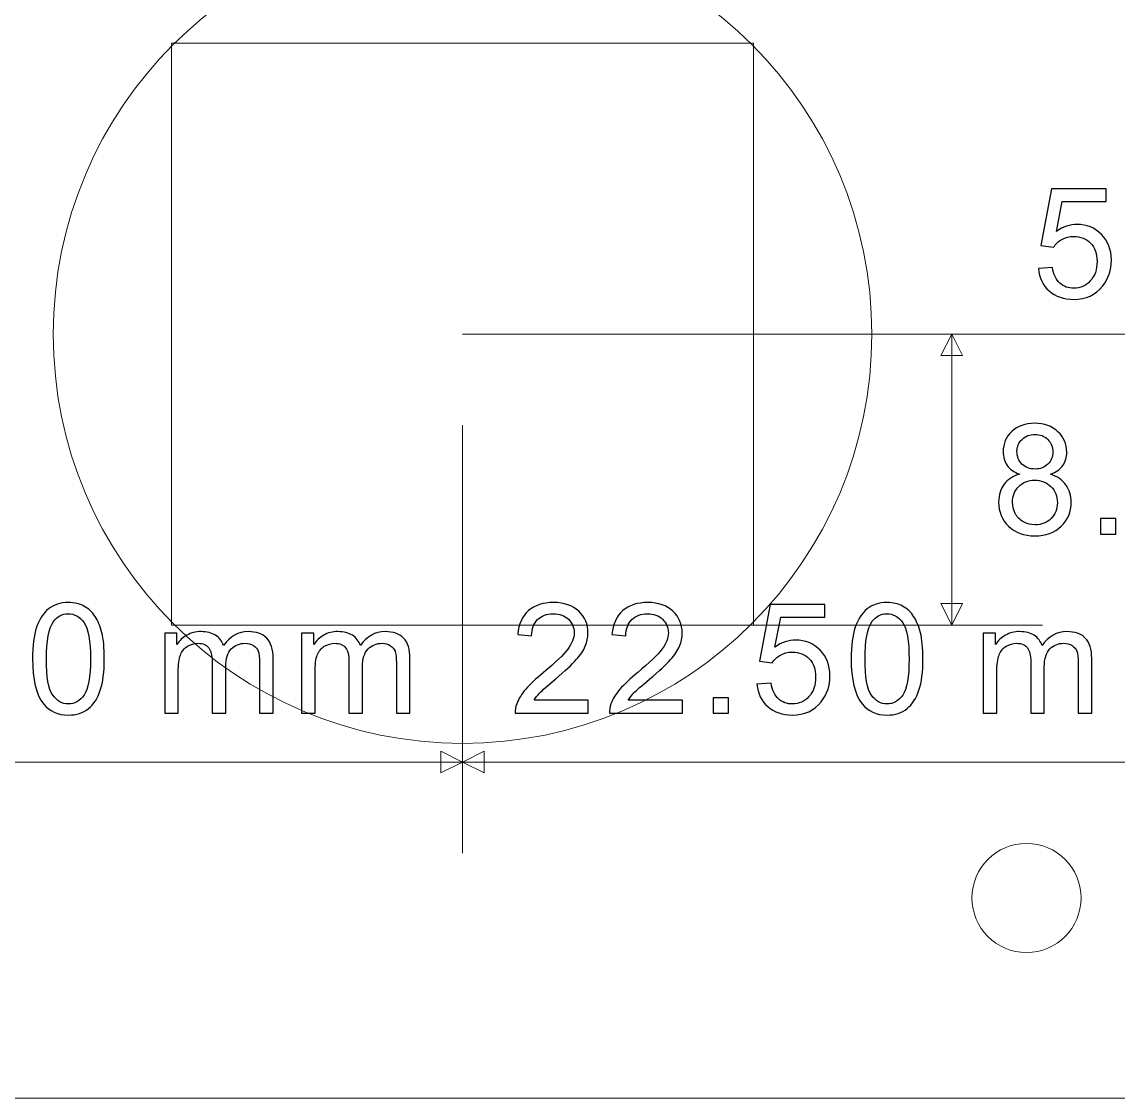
# Model space of a CAD drawing. Header units: millimetres. Extents: x -90 to 51, y -4 to 54.
# Drawn here: x -54.35 to -24.22, y -4.26 to 25.32 of the extents above; entities that cross this region are included whole.
import ezdxf
from ezdxf.lldxf.tags import DXFTag

# ---------------------------------------------------------------- set-up
doc = ezdxf.new("R2010")
doc.units = ezdxf.units.MM
doc.header["$MEASUREMENT"] = 0
doc.layers.add('layer 1', color=7, linetype='Continuous')
tags = doc.linetypes.add('New Line20', pattern=[0.6, 0.1, -0.5]).pattern_tags.tags
tags[6:7] = [DXFTag(74, 4), DXFTag(75, 0), DXFTag(340, '0'), DXFTag(46, 1.0), DXFTag(50, 0.0), DXFTag(44, 0.0), DXFTag(45, 0.0)]
tags[4:5] = [DXFTag(74, 4), DXFTag(75, 0), DXFTag(340, '0'), DXFTag(46, 1.0), DXFTag(50, 0.0), DXFTag(44, 0.0), DXFTag(45, 0.0)]
tags = doc.linetypes.add('New Line21', pattern=[0.6, 0.1, -0.5]).pattern_tags.tags
tags[6:7] = [DXFTag(74, 4), DXFTag(75, 0), DXFTag(340, '0'), DXFTag(46, 1.0), DXFTag(50, 0.0), DXFTag(44, 0.0), DXFTag(45, 0.0)]
tags[4:5] = [DXFTag(74, 4), DXFTag(75, 0), DXFTag(340, '0'), DXFTag(46, 1.0), DXFTag(50, 0.0), DXFTag(44, 0.0), DXFTag(45, 0.0)]
tags = doc.linetypes.add('New Line23', pattern=[0.6, 0.1, -0.5]).pattern_tags.tags
tags[6:7] = [DXFTag(74, 4), DXFTag(75, 0), DXFTag(340, '0'), DXFTag(46, 1.0), DXFTag(50, 0.0), DXFTag(44, 0.0), DXFTag(45, 0.0)]
tags[4:5] = [DXFTag(74, 4), DXFTag(75, 0), DXFTag(340, '0'), DXFTag(46, 1.0), DXFTag(50, 0.0), DXFTag(44, 0.0), DXFTag(45, 0.0)]
tags = doc.linetypes.add('New Line24', pattern=[0.6, 0.1, -0.5]).pattern_tags.tags
tags[6:7] = [DXFTag(74, 4), DXFTag(75, 0), DXFTag(340, '0'), DXFTag(46, 1.0), DXFTag(50, 0.0), DXFTag(44, 0.0), DXFTag(45, 0.0)]
tags[4:5] = [DXFTag(74, 4), DXFTag(75, 0), DXFTag(340, '0'), DXFTag(46, 1.0), DXFTag(50, 0.0), DXFTag(44, 0.0), DXFTag(45, 0.0)]
tags = doc.linetypes.add('New Line31', pattern=[0.6, 0.1, -0.5]).pattern_tags.tags
tags[6:7] = [DXFTag(74, 4), DXFTag(75, 0), DXFTag(340, '0'), DXFTag(46, 1.0), DXFTag(50, 0.0), DXFTag(44, 0.0), DXFTag(45, 0.0)]
tags[4:5] = [DXFTag(74, 4), DXFTag(75, 0), DXFTag(340, '0'), DXFTag(46, 1.0), DXFTag(50, 0.0), DXFTag(44, 0.0), DXFTag(45, 0.0)]
tags = doc.linetypes.add('New Line32', pattern=[0.6, 0.1, -0.5]).pattern_tags.tags
tags[6:7] = [DXFTag(74, 4), DXFTag(75, 0), DXFTag(340, '0'), DXFTag(46, 1.0), DXFTag(50, 0.0), DXFTag(44, 0.0), DXFTag(45, 0.0)]
tags[4:5] = [DXFTag(74, 4), DXFTag(75, 0), DXFTag(340, '0'), DXFTag(46, 1.0), DXFTag(50, 0.0), DXFTag(44, 0.0), DXFTag(45, 0.0)]
tags = doc.linetypes.add('New Line33', pattern=[0.6, 0.1, -0.5]).pattern_tags.tags
tags[6:7] = [DXFTag(74, 4), DXFTag(75, 0), DXFTag(340, '0'), DXFTag(46, 1.0), DXFTag(50, 0.0), DXFTag(44, 0.0), DXFTag(45, 0.0)]
tags[4:5] = [DXFTag(74, 4), DXFTag(75, 0), DXFTag(340, '0'), DXFTag(46, 1.0), DXFTag(50, 0.0), DXFTag(44, 0.0), DXFTag(45, 0.0)]

msp = doc.modelspace()

# ---------------------------------------------------------------- linework, layer by layer
at = {"layer": 'layer 1', "color": 250, "lineweight": 9}
for points in [[(-64.7377, -4.2562), (-19.7377, -4.2562), (-19.7377, 37.7438), (-64.7377, 37.7438), (-64.7377, -4.2562)], [(-50.2377, 8.7438), (-34.2377, 8.7438), (-34.2377, 24.7438), (-50.2377, 24.7438), (-50.2377, 8.7438)]]:
    msp.add_lwpolyline(points, close=True, dxfattribs=at)
for centre, major_axis in [((-42.2377, 16.7438), (0, 11.25)), ((-26.7377, 1.2438), (0, 1.5))]:
    msp.add_ellipse(centre, major_axis=major_axis, ratio=1, dxfattribs=at)
at = {"layer": 'layer 1', "color": 155}
for points, knots in [([(-26.4122, 18.5433), (-26.4122, 18.5433), (-26.0227, 18.5729), (-26.0227, 18.5729), (-26.0227, 18.5729), (-25.9938, 18.3831), (-25.9268, 18.2406), (-25.8224, 18.1446), (-25.8224, 18.1446), (-25.7179, 18.0494), (-25.5902, 18.0014), (-25.44, 18.0014), (-25.44, 18.0014), (-25.2586, 18.0014), (-25.1069, 18.0691), (-24.9835, 18.2039), (-24.9835, 18.2039), (-24.8607, 18.3394), (-24.7993, 18.5186), (-24.7993, 18.7415), (-24.7993, 18.7415), (-24.7993, 18.9539), (-24.8579, 19.1211), (-24.9757, 19.2439), (-24.9757, 19.2439), (-25.0935, 19.3666), (-25.2495, 19.428), (-25.4435, 19.428), (-25.4435, 19.428), (-25.5641, 19.428), (-25.6721, 19.4005), (-25.768, 19.3455), (-25.768, 19.3455), (-25.8633, 19.2904), (-25.9381, 19.2192), (-25.9931, 19.1317), (-25.9931, 19.1317), (-25.9931, 19.1317), (-26.3445, 19.1825), (-26.3445, 19.1825), (-26.3445, 19.1825), (-26.3445, 19.1825), (-26.0524, 20.7403), (-26.0524, 20.7403), (-26.0524, 20.7403), (-26.0524, 20.7403), (-24.5495, 20.7403), (-24.5495, 20.7403), (-24.5495, 20.7403), (-24.5495, 20.7403), (-24.5495, 20.3847), (-24.5495, 20.3847), (-24.5495, 20.3847), (-24.5495, 20.3847), (-25.7553, 20.3847), (-25.7553, 20.3847), (-25.7553, 20.3847), (-25.7553, 20.3847), (-25.9169, 19.567), (-25.9169, 19.567), (-25.9169, 19.567), (-25.7356, 19.6947), (-25.5451, 19.7582), (-25.3461, 19.7582), (-25.3461, 19.7582), (-25.0822, 19.7582), (-24.8593, 19.6665), (-24.678, 19.4831), (-24.678, 19.4831), (-24.4966, 19.2996), (-24.4056, 19.064), (-24.4056, 18.7761), (-24.4056, 18.7761), (-24.4056, 18.5016), (-24.4853, 18.2646), (-24.6448, 18.0649), (-24.6448, 18.0649), (-24.8388, 17.8194), (-25.1041, 17.6966), (-25.44, 17.6966), (-25.44, 17.6966), (-25.7151, 17.6966), (-25.9395, 17.7742), (-26.1138, 17.9287), (-26.1138, 17.9287), (-26.288, 18.0832), (-26.3875, 18.2879), (-26.4122, 18.5433)], [0, 0, 0, 0, 0.0434783, 0.0434783, 0.0434783, 0.0434783, 0.0869565, 0.0869565, 0.0869565, 0.0869565, 0.1304348, 0.1304348, 0.1304348, 0.1304348, 0.173913, 0.173913, 0.173913, 0.173913, 0.2173913, 0.2173913, 0.2173913, 0.2173913, 0.2608696, 0.2608696, 0.2608696, 0.2608696, 0.3043478, 0.3043478, 0.3043478, 0.3043478, 0.3478261, 0.3478261, 0.3478261, 0.3478261, 0.3913043, 0.3913043, 0.3913043, 0.3913043, 0.4347826, 0.4347826, 0.4347826, 0.4347826, 0.4782609, 0.4782609, 0.4782609, 0.4782609, 0.5217391, 0.5217391, 0.5217391, 0.5217391, 0.5652174, 0.5652174, 0.5652174, 0.5652174, 0.6086957, 0.6086957, 0.6086957, 0.6086957, 0.6521739, 0.6521739, 0.6521739, 0.6521739, 0.6956522, 0.6956522, 0.6956522, 0.6956522, 0.7391304, 0.7391304, 0.7391304, 0.7391304, 0.7826087, 0.7826087, 0.7826087, 0.7826087, 0.826087, 0.826087, 0.826087, 0.826087, 0.8695652, 0.8695652, 0.8695652, 0.8695652, 0.9130435, 0.9130435, 0.9130435, 0.9130435, 1, 1, 1, 1]), ([(-26.9248, 12.8906), (-27.0793, 12.9471), (-27.1936, 13.0282), (-27.2684, 13.1326), (-27.2684, 13.1326), (-27.3425, 13.2378), (-27.3799, 13.3633), (-27.3799, 13.5094), (-27.3799, 13.5094), (-27.3799, 13.7302), (-27.3008, 13.9151), (-27.1428, 14.0654), (-27.1428, 14.0654), (-26.9841, 14.2156), (-26.7738, 14.2911), (-26.5106, 14.2911), (-26.5106, 14.2911), (-26.2468, 14.2911), (-26.0337, 14.2142), (-25.8728, 14.0604), (-25.8728, 14.0604), (-25.7119, 13.9066), (-25.6315, 13.7196), (-25.6315, 13.4988), (-25.6315, 13.4988), (-25.6315, 13.3584), (-25.6682, 13.2356), (-25.7416, 13.1319), (-25.7416, 13.1319), (-25.815, 13.0275), (-25.9264, 12.9471), (-26.0767, 12.8906), (-26.0767, 12.8906), (-25.8912, 12.8299), (-25.7508, 12.7326), (-25.6541, 12.5971), (-25.6541, 12.5971), (-25.5574, 12.4624), (-25.5088, 12.3015), (-25.5088, 12.1138), (-25.5088, 12.1138), (-25.5088, 11.8549), (-25.6005, 11.6376), (-25.7832, 11.4612), (-25.7832, 11.4612), (-25.9667, 11.2848), (-26.2072, 11.1966), (-26.5057, 11.1966), (-26.5057, 11.1966), (-26.8041, 11.1966), (-27.0447, 11.2848), (-27.2282, 11.4619), (-27.2282, 11.4619), (-27.4109, 11.639), (-27.5026, 11.8598), (-27.5026, 12.1244), (-27.5026, 12.1244), (-27.5026, 12.3212), (-27.4525, 12.4863), (-27.3524, 12.619), (-27.3524, 12.619), (-27.2522, 12.7523), (-27.1096, 12.8426), (-26.9248, 12.8906)], [0, 0, 0, 0, 0.0588235, 0.0588235, 0.0588235, 0.0588235, 0.1176471, 0.1176471, 0.1176471, 0.1176471, 0.1764706, 0.1764706, 0.1764706, 0.1764706, 0.2352941, 0.2352941, 0.2352941, 0.2352941, 0.2941176, 0.2941176, 0.2941176, 0.2941176, 0.3529412, 0.3529412, 0.3529412, 0.3529412, 0.4117647, 0.4117647, 0.4117647, 0.4117647, 0.4705882, 0.4705882, 0.4705882, 0.4705882, 0.5294118, 0.5294118, 0.5294118, 0.5294118, 0.5882353, 0.5882353, 0.5882353, 0.5882353, 0.6470588, 0.6470588, 0.6470588, 0.6470588, 0.7058824, 0.7058824, 0.7058824, 0.7058824, 0.7647059, 0.7647059, 0.7647059, 0.7647059, 0.8235294, 0.8235294, 0.8235294, 0.8235294, 0.8823529, 0.8823529, 0.8823529, 0.8823529, 1, 1, 1, 1]), ([(-26.9989, 13.5228), (-26.9989, 13.3789), (-26.953, 13.2617), (-26.862, 13.1707), (-26.862, 13.1707), (-26.7703, 13.0797), (-26.6503, 13.0339), (-26.5015, 13.0339), (-26.5015, 13.0339), (-26.3568, 13.0339), (-26.2397, 13.079), (-26.1487, 13.1693), (-26.1487, 13.1693), (-26.0577, 13.2596), (-26.0125, 13.3704), (-26.0125, 13.5016), (-26.0125, 13.5016), (-26.0125, 13.6385), (-26.0591, 13.7535), (-26.1529, 13.8466), (-26.1529, 13.8466), (-26.2461, 13.9398), (-26.3639, 13.9863), (-26.5057, 13.9863), (-26.5057, 13.9863), (-26.6489, 13.9863), (-26.7667, 13.9405), (-26.8599, 13.8495), (-26.8599, 13.8495), (-26.9523, 13.7585), (-26.9989, 13.6498), (-26.9989, 13.5228)], [0, 0, 0, 0, 0.1111111, 0.1111111, 0.1111111, 0.1111111, 0.2222222, 0.2222222, 0.2222222, 0.2222222, 0.3333333, 0.3333333, 0.3333333, 0.3333333, 0.4444444, 0.4444444, 0.4444444, 0.4444444, 0.5555556, 0.5555556, 0.5555556, 0.5555556, 0.6666667, 0.6666667, 0.6666667, 0.6666667, 0.7777778, 0.7777778, 0.7777778, 0.7777778, 1, 1, 1, 1]), ([(-27.1216, 12.1216), (-27.1216, 12.015), (-27.0969, 11.9127), (-27.0476, 11.8133), (-27.0476, 11.8133), (-26.9982, 11.7145), (-26.9234, 11.6376), (-26.8232, 11.5832), (-26.8232, 11.5832), (-26.7237, 11.5289), (-26.6165, 11.5014), (-26.5029, 11.5014), (-26.5029, 11.5014), (-26.3237, 11.5014), (-26.1769, 11.5585), (-26.0619, 11.6728), (-26.0619, 11.6728), (-25.9469, 11.7871), (-25.8897, 11.9325), (-25.8897, 12.1089), (-25.8897, 12.1089), (-25.8897, 12.2881), (-25.949, 12.4363), (-26.0668, 12.5534), (-26.0668, 12.5534), (-26.1854, 12.6705), (-26.3349, 12.7291), (-26.5149, 12.7291), (-26.5149, 12.7291), (-26.6913, 12.7291), (-26.8359, 12.6712), (-26.9502, 12.5555), (-26.9502, 12.5555), (-27.0645, 12.4398), (-27.1216, 12.2951), (-27.1216, 12.1216)], [0, 0, 0, 0, 0.1, 0.1, 0.1, 0.1, 0.2, 0.2, 0.2, 0.2, 0.3, 0.3, 0.3, 0.3, 0.4, 0.4, 0.4, 0.4, 0.5, 0.5, 0.5, 0.5, 0.6, 0.6, 0.6, 0.6, 0.7, 0.7, 0.7, 0.7, 0.8, 0.8, 0.8, 0.8, 1, 1, 1, 1]), ([(-24.7014, 11.2474), (-24.7014, 11.2474), (-24.7014, 11.6707), (-24.7014, 11.6707), (-24.7014, 11.6707), (-24.7014, 11.6707), (-24.278, 11.6707), (-24.278, 11.6707), (-24.278, 11.6707), (-24.278, 11.6707), (-24.278, 11.2474), (-24.278, 11.2474), (-24.278, 11.2474), (-24.278, 11.2474), (-24.7014, 11.2474), (-24.7014, 11.2474)], [0, 0, 0, 0, 0.2, 0.2, 0.2, 0.2, 0.4, 0.4, 0.4, 0.4, 0.6, 0.6, 0.6, 0.6, 1, 1, 1, 1]), ([(-54.0568, 7.8176), (-54.0568, 8.1753), (-54.0201, 8.4646), (-53.9467, 8.6833), (-53.9467, 8.6833), (-53.8727, 8.9027), (-53.7633, 9.0713), (-53.6179, 9.1892), (-53.6179, 9.1892), (-53.4733, 9.307), (-53.2906, 9.3655), (-53.0704, 9.3655), (-53.0704, 9.3655), (-52.9082, 9.3655), (-52.7656, 9.3331), (-52.6422, 9.2675), (-52.6422, 9.2675), (-52.5194, 9.2019), (-52.4178, 9.1073), (-52.3388, 8.9838), (-52.3388, 8.9838), (-52.2598, 8.8611), (-52.1977, 8.7108), (-52.1525, 8.5337), (-52.1525, 8.5337), (-52.1067, 8.3566), (-52.0841, 8.1174), (-52.0841, 7.8176), (-52.0841, 7.8176), (-52.0841, 7.462), (-52.1208, 7.1741), (-52.1934, 6.9554), (-52.1934, 6.9554), (-52.2661, 6.736), (-52.3755, 6.5673), (-52.5208, 6.4488), (-52.5208, 6.4488), (-52.6655, 6.3303), (-52.8489, 6.271), (-53.0704, 6.271), (-53.0704, 6.271), (-53.3618, 6.271), (-53.5911, 6.3747), (-53.7576, 6.5829), (-53.7576, 6.5829), (-53.9573, 6.8369), (-54.0568, 7.2482), (-54.0568, 7.8176)], [0, 0, 0, 0, 0.0769231, 0.0769231, 0.0769231, 0.0769231, 0.1538462, 0.1538462, 0.1538462, 0.1538462, 0.2307692, 0.2307692, 0.2307692, 0.2307692, 0.3076923, 0.3076923, 0.3076923, 0.3076923, 0.3846154, 0.3846154, 0.3846154, 0.3846154, 0.4615385, 0.4615385, 0.4615385, 0.4615385, 0.5384615, 0.5384615, 0.5384615, 0.5384615, 0.6153846, 0.6153846, 0.6153846, 0.6153846, 0.6923077, 0.6923077, 0.6923077, 0.6923077, 0.7692308, 0.7692308, 0.7692308, 0.7692308, 0.8461538, 0.8461538, 0.8461538, 0.8461538, 1, 1, 1, 1]), ([(-38.7855, 6.6774), (-38.7855, 6.6774), (-38.7855, 6.3218), (-38.7855, 6.3218), (-38.7855, 6.3218), (-38.7855, 6.3218), (-40.792, 6.3218), (-40.792, 6.3218), (-40.792, 6.3218), (-40.7949, 6.4114), (-40.78, 6.4975), (-40.7483, 6.5807), (-40.7483, 6.5807), (-40.6968, 6.7169), (-40.6142, 6.8517), (-40.5006, 6.9836), (-40.5006, 6.9836), (-40.387, 7.1155), (-40.2248, 7.2679), (-40.0138, 7.4408), (-40.0138, 7.4408), (-39.6857, 7.711), (-39.4628, 7.9248), (-39.3464, 8.0829), (-39.3464, 8.0829), (-39.2292, 8.2409), (-39.1707, 8.3905), (-39.1707, 8.5316), (-39.1707, 8.5316), (-39.1707, 8.679), (-39.2236, 8.8032), (-39.3294, 8.9048), (-39.3294, 8.9048), (-39.4353, 9.0057), (-39.5735, 9.0565), (-39.7436, 9.0565), (-39.7436, 9.0565), (-39.9235, 9.0565), (-40.0674, 9.0029), (-40.1754, 8.8956), (-40.1754, 8.8956), (-40.2833, 8.7891), (-40.3377, 8.6409), (-40.3391, 8.4511), (-40.3391, 8.4511), (-40.3391, 8.4511), (-40.7201, 8.4892), (-40.7201, 8.4892), (-40.7201, 8.4892), (-40.694, 8.7743), (-40.5952, 8.9916), (-40.4244, 9.1412), (-40.4244, 9.1412), (-40.253, 9.2908), (-40.0237, 9.3655), (-39.7351, 9.3655), (-39.7351, 9.3655), (-39.4444, 9.3655), (-39.2137, 9.2851), (-39.0444, 9.1235), (-39.0444, 9.1235), (-38.8743, 8.962), (-38.7897, 8.7616), (-38.7897, 8.5231), (-38.7897, 8.5231), (-38.7897, 8.4018), (-38.8144, 8.2825), (-38.8645, 8.1654), (-38.8645, 8.1654), (-38.9139, 8.0476), (-38.9964, 7.9241), (-39.1114, 7.7943), (-39.1114, 7.7943), (-39.2271, 7.6652), (-39.4183, 7.4867), (-39.685, 7.2609), (-39.685, 7.2609), (-39.9087, 7.0732), (-40.0526, 6.9462), (-40.1161, 6.8792), (-40.1161, 6.8792), (-40.1796, 6.8122), (-40.2318, 6.7451), (-40.2735, 6.6774), (-40.2735, 6.6774), (-40.2735, 6.6774), (-38.7855, 6.6774), (-38.7855, 6.6774)], [0, 0, 0, 0, 0.0434783, 0.0434783, 0.0434783, 0.0434783, 0.0869565, 0.0869565, 0.0869565, 0.0869565, 0.1304348, 0.1304348, 0.1304348, 0.1304348, 0.173913, 0.173913, 0.173913, 0.173913, 0.2173913, 0.2173913, 0.2173913, 0.2173913, 0.2608696, 0.2608696, 0.2608696, 0.2608696, 0.3043478, 0.3043478, 0.3043478, 0.3043478, 0.3478261, 0.3478261, 0.3478261, 0.3478261, 0.3913043, 0.3913043, 0.3913043, 0.3913043, 0.4347826, 0.4347826, 0.4347826, 0.4347826, 0.4782609, 0.4782609, 0.4782609, 0.4782609, 0.5217391, 0.5217391, 0.5217391, 0.5217391, 0.5652174, 0.5652174, 0.5652174, 0.5652174, 0.6086957, 0.6086957, 0.6086957, 0.6086957, 0.6521739, 0.6521739, 0.6521739, 0.6521739, 0.6956522, 0.6956522, 0.6956522, 0.6956522, 0.7391304, 0.7391304, 0.7391304, 0.7391304, 0.7826087, 0.7826087, 0.7826087, 0.7826087, 0.826087, 0.826087, 0.826087, 0.826087, 0.8695652, 0.8695652, 0.8695652, 0.8695652, 0.9130435, 0.9130435, 0.9130435, 0.9130435, 1, 1, 1, 1]), ([(-36.1959, 6.6774), (-36.1959, 6.6774), (-36.1959, 6.3218), (-36.1959, 6.3218), (-36.1959, 6.3218), (-36.1959, 6.3218), (-38.2024, 6.3218), (-38.2024, 6.3218), (-38.2024, 6.3218), (-38.2053, 6.4114), (-38.1904, 6.4975), (-38.1587, 6.5807), (-38.1587, 6.5807), (-38.1072, 6.7169), (-38.0246, 6.8517), (-37.911, 6.9836), (-37.911, 6.9836), (-37.7974, 7.1155), (-37.6352, 7.2679), (-37.4242, 7.4408), (-37.4242, 7.4408), (-37.0961, 7.711), (-36.8732, 7.9248), (-36.7568, 8.0829), (-36.7568, 8.0829), (-36.6396, 8.2409), (-36.5811, 8.3905), (-36.5811, 8.5316), (-36.5811, 8.5316), (-36.5811, 8.679), (-36.634, 8.8032), (-36.7398, 8.9048), (-36.7398, 8.9048), (-36.8457, 9.0057), (-36.9839, 9.0565), (-37.154, 9.0565), (-37.154, 9.0565), (-37.3339, 9.0565), (-37.4778, 9.0029), (-37.5858, 8.8956), (-37.5858, 8.8956), (-37.6937, 8.7891), (-37.7481, 8.6409), (-37.7495, 8.4511), (-37.7495, 8.4511), (-37.7495, 8.4511), (-38.1305, 8.4892), (-38.1305, 8.4892), (-38.1305, 8.4892), (-38.1044, 8.7743), (-38.0056, 8.9916), (-37.8348, 9.1412), (-37.8348, 9.1412), (-37.6634, 9.2908), (-37.4341, 9.3655), (-37.1455, 9.3655), (-37.1455, 9.3655), (-36.8548, 9.3655), (-36.6241, 9.2851), (-36.4548, 9.1235), (-36.4548, 9.1235), (-36.2847, 8.962), (-36.2001, 8.7616), (-36.2001, 8.5231), (-36.2001, 8.5231), (-36.2001, 8.4018), (-36.2248, 8.2825), (-36.2749, 8.1654), (-36.2749, 8.1654), (-36.3243, 8.0476), (-36.4068, 7.9241), (-36.5218, 7.7943), (-36.5218, 7.7943), (-36.6375, 7.6652), (-36.8287, 7.4867), (-37.0954, 7.2609), (-37.0954, 7.2609), (-37.3191, 7.0732), (-37.463, 6.9462), (-37.5265, 6.8792), (-37.5265, 6.8792), (-37.59, 6.8122), (-37.6422, 6.7451), (-37.6839, 6.6774), (-37.6839, 6.6774), (-37.6839, 6.6774), (-36.1959, 6.6774), (-36.1959, 6.6774)], [0, 0, 0, 0, 0.0434783, 0.0434783, 0.0434783, 0.0434783, 0.0869565, 0.0869565, 0.0869565, 0.0869565, 0.1304348, 0.1304348, 0.1304348, 0.1304348, 0.173913, 0.173913, 0.173913, 0.173913, 0.2173913, 0.2173913, 0.2173913, 0.2173913, 0.2608696, 0.2608696, 0.2608696, 0.2608696, 0.3043478, 0.3043478, 0.3043478, 0.3043478, 0.3478261, 0.3478261, 0.3478261, 0.3478261, 0.3913043, 0.3913043, 0.3913043, 0.3913043, 0.4347826, 0.4347826, 0.4347826, 0.4347826, 0.4782609, 0.4782609, 0.4782609, 0.4782609, 0.5217391, 0.5217391, 0.5217391, 0.5217391, 0.5652174, 0.5652174, 0.5652174, 0.5652174, 0.6086957, 0.6086957, 0.6086957, 0.6086957, 0.6521739, 0.6521739, 0.6521739, 0.6521739, 0.6956522, 0.6956522, 0.6956522, 0.6956522, 0.7391304, 0.7391304, 0.7391304, 0.7391304, 0.7826087, 0.7826087, 0.7826087, 0.7826087, 0.826087, 0.826087, 0.826087, 0.826087, 0.8695652, 0.8695652, 0.8695652, 0.8695652, 0.9130435, 0.9130435, 0.9130435, 0.9130435, 1, 1, 1, 1]), ([(-31.5568, 7.8176), (-31.5568, 8.1753), (-31.5201, 8.4646), (-31.4467, 8.6833), (-31.4467, 8.6833), (-31.3727, 8.9027), (-31.2633, 9.0713), (-31.1179, 9.1892), (-31.1179, 9.1892), (-30.9733, 9.307), (-30.7906, 9.3655), (-30.5704, 9.3655), (-30.5704, 9.3655), (-30.4082, 9.3655), (-30.2656, 9.3331), (-30.1422, 9.2675), (-30.1422, 9.2675), (-30.0194, 9.2019), (-29.9178, 9.1073), (-29.8388, 8.9838), (-29.8388, 8.9838), (-29.7598, 8.8611), (-29.6977, 8.7108), (-29.6525, 8.5337), (-29.6525, 8.5337), (-29.6067, 8.3566), (-29.5841, 8.1174), (-29.5841, 7.8176), (-29.5841, 7.8176), (-29.5841, 7.462), (-29.6208, 7.1741), (-29.6934, 6.9554), (-29.6934, 6.9554), (-29.7661, 6.736), (-29.8755, 6.5673), (-30.0208, 6.4488), (-30.0208, 6.4488), (-30.1655, 6.3303), (-30.3489, 6.271), (-30.5704, 6.271), (-30.5704, 6.271), (-30.8618, 6.271), (-31.0911, 6.3747), (-31.2576, 6.5829), (-31.2576, 6.5829), (-31.4573, 6.8369), (-31.5568, 7.2482), (-31.5568, 7.8176)], [0, 0, 0, 0, 0.0769231, 0.0769231, 0.0769231, 0.0769231, 0.1538462, 0.1538462, 0.1538462, 0.1538462, 0.2307692, 0.2307692, 0.2307692, 0.2307692, 0.3076923, 0.3076923, 0.3076923, 0.3076923, 0.3846154, 0.3846154, 0.3846154, 0.3846154, 0.4615385, 0.4615385, 0.4615385, 0.4615385, 0.5384615, 0.5384615, 0.5384615, 0.5384615, 0.6153846, 0.6153846, 0.6153846, 0.6153846, 0.6923077, 0.6923077, 0.6923077, 0.6923077, 0.7692308, 0.7692308, 0.7692308, 0.7692308, 0.8461538, 0.8461538, 0.8461538, 0.8461538, 1, 1, 1, 1]), ([(-53.6758, 7.8162), (-53.6758, 7.3173), (-53.6179, 6.9857), (-53.5015, 6.822), (-53.5015, 6.822), (-53.3851, 6.6576), (-53.2412, 6.5758), (-53.0704, 6.5758), (-53.0704, 6.5758), (-52.8997, 6.5758), (-52.7558, 6.6583), (-52.6394, 6.8227), (-52.6394, 6.8227), (-52.5229, 6.9878), (-52.4651, 7.3187), (-52.4651, 7.8162), (-52.4651, 7.8162), (-52.4651, 8.315), (-52.5229, 8.6466), (-52.6394, 8.8103), (-52.6394, 8.8103), (-52.7551, 8.9747), (-52.9004, 9.0565), (-53.0747, 9.0565), (-53.0747, 9.0565), (-53.2454, 9.0565), (-53.3823, 8.9838), (-53.4846, 8.8392), (-53.4846, 8.8392), (-53.6123, 8.6551), (-53.6758, 8.3136), (-53.6758, 7.8162)], [0, 0, 0, 0, 0.1111111, 0.1111111, 0.1111111, 0.1111111, 0.2222222, 0.2222222, 0.2222222, 0.2222222, 0.3333333, 0.3333333, 0.3333333, 0.3333333, 0.4444444, 0.4444444, 0.4444444, 0.4444444, 0.5555556, 0.5555556, 0.5555556, 0.5555556, 0.6666667, 0.6666667, 0.6666667, 0.6666667, 0.7777778, 0.7777778, 0.7777778, 0.7777778, 1, 1, 1, 1]), ([(-34.1464, 7.1177), (-34.1464, 7.1177), (-33.7569, 7.1473), (-33.7569, 7.1473), (-33.7569, 7.1473), (-33.728, 6.9575), (-33.661, 6.815), (-33.5566, 6.719), (-33.5566, 6.719), (-33.4521, 6.6238), (-33.3244, 6.5758), (-33.1742, 6.5758), (-33.1742, 6.5758), (-32.9928, 6.5758), (-32.8411, 6.6435), (-32.7177, 6.7783), (-32.7177, 6.7783), (-32.5949, 6.9138), (-32.5335, 7.093), (-32.5335, 7.3159), (-32.5335, 7.3159), (-32.5335, 7.5283), (-32.5921, 7.6955), (-32.7099, 7.8183), (-32.7099, 7.8183), (-32.8277, 7.941), (-32.9837, 8.0024), (-33.1777, 8.0024), (-33.1777, 8.0024), (-33.2983, 8.0024), (-33.4063, 7.9749), (-33.5022, 7.9199), (-33.5022, 7.9199), (-33.5975, 7.8648), (-33.6723, 7.7936), (-33.7273, 7.7061), (-33.7273, 7.7061), (-33.7273, 7.7061), (-34.0787, 7.7569), (-34.0787, 7.7569), (-34.0787, 7.7569), (-34.0787, 7.7569), (-33.7866, 9.3147), (-33.7866, 9.3147), (-33.7866, 9.3147), (-33.7866, 9.3147), (-32.2837, 9.3147), (-32.2837, 9.3147), (-32.2837, 9.3147), (-32.2837, 9.3147), (-32.2837, 8.9591), (-32.2837, 8.9591), (-32.2837, 8.9591), (-32.2837, 8.9591), (-33.4895, 8.9591), (-33.4895, 8.9591), (-33.4895, 8.9591), (-33.4895, 8.9591), (-33.6511, 8.1414), (-33.6511, 8.1414), (-33.6511, 8.1414), (-33.4698, 8.2691), (-33.2793, 8.3326), (-33.0803, 8.3326), (-33.0803, 8.3326), (-32.8164, 8.3326), (-32.5935, 8.2409), (-32.4122, 8.0575), (-32.4122, 8.0575), (-32.2308, 7.874), (-32.1398, 7.6384), (-32.1398, 7.3505), (-32.1398, 7.3505), (-32.1398, 7.076), (-32.2195, 6.839), (-32.379, 6.6393), (-32.379, 6.6393), (-32.573, 6.3938), (-32.8383, 6.271), (-33.1742, 6.271), (-33.1742, 6.271), (-33.4493, 6.271), (-33.6737, 6.3486), (-33.848, 6.5031), (-33.848, 6.5031), (-34.0222, 6.6576), (-34.1217, 6.8623), (-34.1464, 7.1177)], [0, 0, 0, 0, 0.0434783, 0.0434783, 0.0434783, 0.0434783, 0.0869565, 0.0869565, 0.0869565, 0.0869565, 0.1304348, 0.1304348, 0.1304348, 0.1304348, 0.173913, 0.173913, 0.173913, 0.173913, 0.2173913, 0.2173913, 0.2173913, 0.2173913, 0.2608696, 0.2608696, 0.2608696, 0.2608696, 0.3043478, 0.3043478, 0.3043478, 0.3043478, 0.3478261, 0.3478261, 0.3478261, 0.3478261, 0.3913043, 0.3913043, 0.3913043, 0.3913043, 0.4347826, 0.4347826, 0.4347826, 0.4347826, 0.4782609, 0.4782609, 0.4782609, 0.4782609, 0.5217391, 0.5217391, 0.5217391, 0.5217391, 0.5652174, 0.5652174, 0.5652174, 0.5652174, 0.6086957, 0.6086957, 0.6086957, 0.6086957, 0.6521739, 0.6521739, 0.6521739, 0.6521739, 0.6956522, 0.6956522, 0.6956522, 0.6956522, 0.7391304, 0.7391304, 0.7391304, 0.7391304, 0.7826087, 0.7826087, 0.7826087, 0.7826087, 0.826087, 0.826087, 0.826087, 0.826087, 0.8695652, 0.8695652, 0.8695652, 0.8695652, 0.9130435, 0.9130435, 0.9130435, 0.9130435, 1, 1, 1, 1]), ([(-31.1758, 7.8162), (-31.1758, 7.3173), (-31.1179, 6.9857), (-31.0015, 6.822), (-31.0015, 6.822), (-30.8851, 6.6576), (-30.7412, 6.5758), (-30.5704, 6.5758), (-30.5704, 6.5758), (-30.3997, 6.5758), (-30.2558, 6.6583), (-30.1394, 6.8227), (-30.1394, 6.8227), (-30.0229, 6.9878), (-29.9651, 7.3187), (-29.9651, 7.8162), (-29.9651, 7.8162), (-29.9651, 8.315), (-30.0229, 8.6466), (-30.1394, 8.8103), (-30.1394, 8.8103), (-30.2551, 8.9747), (-30.4004, 9.0565), (-30.5747, 9.0565), (-30.5747, 9.0565), (-30.7454, 9.0565), (-30.8823, 8.9838), (-30.9846, 8.8392), (-30.9846, 8.8392), (-31.1123, 8.6551), (-31.1758, 8.3136), (-31.1758, 7.8162)], [0, 0, 0, 0, 0.1111111, 0.1111111, 0.1111111, 0.1111111, 0.2222222, 0.2222222, 0.2222222, 0.2222222, 0.3333333, 0.3333333, 0.3333333, 0.3333333, 0.4444444, 0.4444444, 0.4444444, 0.4444444, 0.5555556, 0.5555556, 0.5555556, 0.5555556, 0.6666667, 0.6666667, 0.6666667, 0.6666667, 0.7777778, 0.7777778, 0.7777778, 0.7777778, 1, 1, 1, 1]), ([(-50.4246, 6.3218), (-50.4246, 6.3218), (-50.4246, 8.5189), (-50.4246, 8.5189), (-50.4246, 8.5189), (-50.4246, 8.5189), (-50.0902, 8.5189), (-50.0902, 8.5189), (-50.0902, 8.5189), (-50.0902, 8.5189), (-50.0902, 8.2084), (-50.0902, 8.2084), (-50.0902, 8.2084), (-50.0217, 8.3157), (-49.93, 8.4025), (-49.8157, 8.4674), (-49.8157, 8.4674), (-49.7014, 8.533), (-49.5716, 8.5654), (-49.4255, 8.5654), (-49.4255, 8.5654), (-49.2633, 8.5654), (-49.1299, 8.5316), (-49.0262, 8.4646), (-49.0262, 8.4646), (-48.9225, 8.3968), (-48.8491, 8.303), (-48.8068, 8.1816), (-48.8068, 8.1816), (-48.6318, 8.4377), (-48.4053, 8.5654), (-48.1259, 8.5654), (-48.1259, 8.5654), (-47.9072, 8.5654), (-47.7386, 8.5055), (-47.6215, 8.3848), (-47.6215, 8.3848), (-47.5036, 8.2642), (-47.4444, 8.0786), (-47.4444, 7.8281), (-47.4444, 7.8281), (-47.4444, 7.8281), (-47.4444, 6.3218), (-47.4444, 6.3218), (-47.4444, 6.3218), (-47.4444, 6.3218), (-47.8169, 6.3218), (-47.8169, 6.3218), (-47.8169, 6.3218), (-47.8169, 6.3218), (-47.8169, 7.7047), (-47.8169, 7.7047), (-47.8169, 7.7047), (-47.8169, 7.8528), (-47.8296, 7.9601), (-47.8536, 8.0257), (-47.8536, 8.0257), (-47.8776, 8.0913), (-47.9213, 8.1435), (-47.9855, 8.1837), (-47.9855, 8.1837), (-48.049, 8.224), (-48.1238, 8.2437), (-48.2092, 8.2437), (-48.2092, 8.2437), (-48.3644, 8.2437), (-48.4928, 8.1922), (-48.5951, 8.0899), (-48.5951, 8.0899), (-48.6974, 7.9869), (-48.7482, 7.8225), (-48.7482, 7.5967), (-48.7482, 7.5967), (-48.7482, 7.5967), (-48.7482, 6.3218), (-48.7482, 6.3218), (-48.7482, 6.3218), (-48.7482, 6.3218), (-49.1207, 6.3218), (-49.1207, 6.3218), (-49.1207, 6.3218), (-49.1207, 6.3218), (-49.1207, 7.7477), (-49.1207, 7.7477), (-49.1207, 7.7477), (-49.1207, 7.9128), (-49.1511, 8.037), (-49.2118, 8.1195), (-49.2118, 8.1195), (-49.2724, 8.2021), (-49.3719, 8.2437), (-49.5095, 8.2437), (-49.5095, 8.2437), (-49.6139, 8.2437), (-49.7106, 8.2162), (-49.7995, 8.1612), (-49.7995, 8.1612), (-49.8884, 8.1061), (-49.9526, 8.0257), (-49.9928, 7.9192), (-49.9928, 7.9192), (-50.0323, 7.8133), (-50.0521, 7.6602), (-50.0521, 7.4606), (-50.0521, 7.4606), (-50.0521, 7.4606), (-50.0521, 6.3218), (-50.0521, 6.3218), (-50.0521, 6.3218), (-50.0521, 6.3218), (-50.4246, 6.3218), (-50.4246, 6.3218)], [0, 0, 0, 0, 0.0344828, 0.0344828, 0.0344828, 0.0344828, 0.0689655, 0.0689655, 0.0689655, 0.0689655, 0.1034483, 0.1034483, 0.1034483, 0.1034483, 0.137931, 0.137931, 0.137931, 0.137931, 0.1724138, 0.1724138, 0.1724138, 0.1724138, 0.2068966, 0.2068966, 0.2068966, 0.2068966, 0.2413793, 0.2413793, 0.2413793, 0.2413793, 0.2758621, 0.2758621, 0.2758621, 0.2758621, 0.3103448, 0.3103448, 0.3103448, 0.3103448, 0.3448276, 0.3448276, 0.3448276, 0.3448276, 0.3793103, 0.3793103, 0.3793103, 0.3793103, 0.4137931, 0.4137931, 0.4137931, 0.4137931, 0.4482759, 0.4482759, 0.4482759, 0.4482759, 0.4827586, 0.4827586, 0.4827586, 0.4827586, 0.5172414, 0.5172414, 0.5172414, 0.5172414, 0.5517241, 0.5517241, 0.5517241, 0.5517241, 0.5862069, 0.5862069, 0.5862069, 0.5862069, 0.6206897, 0.6206897, 0.6206897, 0.6206897, 0.6551724, 0.6551724, 0.6551724, 0.6551724, 0.6896552, 0.6896552, 0.6896552, 0.6896552, 0.7241379, 0.7241379, 0.7241379, 0.7241379, 0.7586207, 0.7586207, 0.7586207, 0.7586207, 0.7931034, 0.7931034, 0.7931034, 0.7931034, 0.8275862, 0.8275862, 0.8275862, 0.8275862, 0.862069, 0.862069, 0.862069, 0.862069, 0.8965517, 0.8965517, 0.8965517, 0.8965517, 0.9310345, 0.9310345, 0.9310345, 0.9310345, 1, 1, 1, 1]), ([(-46.6631, 6.3218), (-46.6631, 6.3218), (-46.6631, 8.5189), (-46.6631, 8.5189), (-46.6631, 8.5189), (-46.6631, 8.5189), (-46.3287, 8.5189), (-46.3287, 8.5189), (-46.3287, 8.5189), (-46.3287, 8.5189), (-46.3287, 8.2084), (-46.3287, 8.2084), (-46.3287, 8.2084), (-46.2602, 8.3157), (-46.1685, 8.4025), (-46.0542, 8.4674), (-46.0542, 8.4674), (-45.9399, 8.533), (-45.8101, 8.5654), (-45.664, 8.5654), (-45.664, 8.5654), (-45.5018, 8.5654), (-45.3684, 8.5316), (-45.2647, 8.4646), (-45.2647, 8.4646), (-45.161, 8.3968), (-45.0876, 8.303), (-45.0453, 8.1816), (-45.0453, 8.1816), (-44.8703, 8.4377), (-44.6438, 8.5654), (-44.3644, 8.5654), (-44.3644, 8.5654), (-44.1457, 8.5654), (-43.9771, 8.5055), (-43.86, 8.3848), (-43.86, 8.3848), (-43.7421, 8.2642), (-43.6829, 8.0786), (-43.6829, 7.8281), (-43.6829, 7.8281), (-43.6829, 7.8281), (-43.6829, 6.3218), (-43.6829, 6.3218), (-43.6829, 6.3218), (-43.6829, 6.3218), (-44.0554, 6.3218), (-44.0554, 6.3218), (-44.0554, 6.3218), (-44.0554, 6.3218), (-44.0554, 7.7047), (-44.0554, 7.7047), (-44.0554, 7.7047), (-44.0554, 7.8528), (-44.0681, 7.9601), (-44.0921, 8.0257), (-44.0921, 8.0257), (-44.1161, 8.0913), (-44.1598, 8.1435), (-44.224, 8.1837), (-44.224, 8.1837), (-44.2875, 8.224), (-44.3623, 8.2437), (-44.4477, 8.2437), (-44.4477, 8.2437), (-44.6029, 8.2437), (-44.7313, 8.1922), (-44.8336, 8.0899), (-44.8336, 8.0899), (-44.9359, 7.9869), (-44.9867, 7.8225), (-44.9867, 7.5967), (-44.9867, 7.5967), (-44.9867, 7.5967), (-44.9867, 6.3218), (-44.9867, 6.3218), (-44.9867, 6.3218), (-44.9867, 6.3218), (-45.3592, 6.3218), (-45.3592, 6.3218), (-45.3592, 6.3218), (-45.3592, 6.3218), (-45.3592, 7.7477), (-45.3592, 7.7477), (-45.3592, 7.7477), (-45.3592, 7.9128), (-45.3896, 8.037), (-45.4503, 8.1195), (-45.4503, 8.1195), (-45.5109, 8.2021), (-45.6104, 8.2437), (-45.748, 8.2437), (-45.748, 8.2437), (-45.8524, 8.2437), (-45.9491, 8.2162), (-46.038, 8.1612), (-46.038, 8.1612), (-46.1269, 8.1061), (-46.1911, 8.0257), (-46.2313, 7.9192), (-46.2313, 7.9192), (-46.2708, 7.8133), (-46.2906, 7.6602), (-46.2906, 7.4606), (-46.2906, 7.4606), (-46.2906, 7.4606), (-46.2906, 6.3218), (-46.2906, 6.3218), (-46.2906, 6.3218), (-46.2906, 6.3218), (-46.6631, 6.3218), (-46.6631, 6.3218)], [0, 0, 0, 0, 0.0344828, 0.0344828, 0.0344828, 0.0344828, 0.0689655, 0.0689655, 0.0689655, 0.0689655, 0.1034483, 0.1034483, 0.1034483, 0.1034483, 0.137931, 0.137931, 0.137931, 0.137931, 0.1724138, 0.1724138, 0.1724138, 0.1724138, 0.2068966, 0.2068966, 0.2068966, 0.2068966, 0.2413793, 0.2413793, 0.2413793, 0.2413793, 0.2758621, 0.2758621, 0.2758621, 0.2758621, 0.3103448, 0.3103448, 0.3103448, 0.3103448, 0.3448276, 0.3448276, 0.3448276, 0.3448276, 0.3793103, 0.3793103, 0.3793103, 0.3793103, 0.4137931, 0.4137931, 0.4137931, 0.4137931, 0.4482759, 0.4482759, 0.4482759, 0.4482759, 0.4827586, 0.4827586, 0.4827586, 0.4827586, 0.5172414, 0.5172414, 0.5172414, 0.5172414, 0.5517241, 0.5517241, 0.5517241, 0.5517241, 0.5862069, 0.5862069, 0.5862069, 0.5862069, 0.6206897, 0.6206897, 0.6206897, 0.6206897, 0.6551724, 0.6551724, 0.6551724, 0.6551724, 0.6896552, 0.6896552, 0.6896552, 0.6896552, 0.7241379, 0.7241379, 0.7241379, 0.7241379, 0.7586207, 0.7586207, 0.7586207, 0.7586207, 0.7931034, 0.7931034, 0.7931034, 0.7931034, 0.8275862, 0.8275862, 0.8275862, 0.8275862, 0.862069, 0.862069, 0.862069, 0.862069, 0.8965517, 0.8965517, 0.8965517, 0.8965517, 0.9310345, 0.9310345, 0.9310345, 0.9310345, 1, 1, 1, 1]), ([(-27.9246, 6.3218), (-27.9246, 6.3218), (-27.9246, 8.5189), (-27.9246, 8.5189), (-27.9246, 8.5189), (-27.9246, 8.5189), (-27.5902, 8.5189), (-27.5902, 8.5189), (-27.5902, 8.5189), (-27.5902, 8.5189), (-27.5902, 8.2084), (-27.5902, 8.2084), (-27.5902, 8.2084), (-27.5217, 8.3157), (-27.43, 8.4025), (-27.3157, 8.4674), (-27.3157, 8.4674), (-27.2014, 8.533), (-27.0716, 8.5654), (-26.9255, 8.5654), (-26.9255, 8.5654), (-26.7633, 8.5654), (-26.6299, 8.5316), (-26.5262, 8.4646), (-26.5262, 8.4646), (-26.4225, 8.3968), (-26.3491, 8.303), (-26.3068, 8.1816), (-26.3068, 8.1816), (-26.1318, 8.4377), (-25.9053, 8.5654), (-25.6259, 8.5654), (-25.6259, 8.5654), (-25.4072, 8.5654), (-25.2386, 8.5055), (-25.1215, 8.3848), (-25.1215, 8.3848), (-25.0036, 8.2642), (-24.9444, 8.0786), (-24.9444, 7.8281), (-24.9444, 7.8281), (-24.9444, 7.8281), (-24.9444, 6.3218), (-24.9444, 6.3218), (-24.9444, 6.3218), (-24.9444, 6.3218), (-25.3169, 6.3218), (-25.3169, 6.3218), (-25.3169, 6.3218), (-25.3169, 6.3218), (-25.3169, 7.7047), (-25.3169, 7.7047), (-25.3169, 7.7047), (-25.3169, 7.8528), (-25.3296, 7.9601), (-25.3536, 8.0257), (-25.3536, 8.0257), (-25.3776, 8.0913), (-25.4213, 8.1435), (-25.4855, 8.1837), (-25.4855, 8.1837), (-25.549, 8.224), (-25.6238, 8.2437), (-25.7092, 8.2437), (-25.7092, 8.2437), (-25.8644, 8.2437), (-25.9928, 8.1922), (-26.0951, 8.0899), (-26.0951, 8.0899), (-26.1974, 7.9869), (-26.2482, 7.8225), (-26.2482, 7.5967), (-26.2482, 7.5967), (-26.2482, 7.5967), (-26.2482, 6.3218), (-26.2482, 6.3218), (-26.2482, 6.3218), (-26.2482, 6.3218), (-26.6207, 6.3218), (-26.6207, 6.3218), (-26.6207, 6.3218), (-26.6207, 6.3218), (-26.6207, 7.7477), (-26.6207, 7.7477), (-26.6207, 7.7477), (-26.6207, 7.9128), (-26.6511, 8.037), (-26.7118, 8.1195), (-26.7118, 8.1195), (-26.7724, 8.2021), (-26.8719, 8.2437), (-27.0095, 8.2437), (-27.0095, 8.2437), (-27.1139, 8.2437), (-27.2106, 8.2162), (-27.2995, 8.1612), (-27.2995, 8.1612), (-27.3884, 8.1061), (-27.4526, 8.0257), (-27.4928, 7.9192), (-27.4928, 7.9192), (-27.5323, 7.8133), (-27.5521, 7.6602), (-27.5521, 7.4606), (-27.5521, 7.4606), (-27.5521, 7.4606), (-27.5521, 6.3218), (-27.5521, 6.3218), (-27.5521, 6.3218), (-27.5521, 6.3218), (-27.9246, 6.3218), (-27.9246, 6.3218)], [0, 0, 0, 0, 0.0344828, 0.0344828, 0.0344828, 0.0344828, 0.0689655, 0.0689655, 0.0689655, 0.0689655, 0.1034483, 0.1034483, 0.1034483, 0.1034483, 0.137931, 0.137931, 0.137931, 0.137931, 0.1724138, 0.1724138, 0.1724138, 0.1724138, 0.2068966, 0.2068966, 0.2068966, 0.2068966, 0.2413793, 0.2413793, 0.2413793, 0.2413793, 0.2758621, 0.2758621, 0.2758621, 0.2758621, 0.3103448, 0.3103448, 0.3103448, 0.3103448, 0.3448276, 0.3448276, 0.3448276, 0.3448276, 0.3793103, 0.3793103, 0.3793103, 0.3793103, 0.4137931, 0.4137931, 0.4137931, 0.4137931, 0.4482759, 0.4482759, 0.4482759, 0.4482759, 0.4827586, 0.4827586, 0.4827586, 0.4827586, 0.5172414, 0.5172414, 0.5172414, 0.5172414, 0.5517241, 0.5517241, 0.5517241, 0.5517241, 0.5862069, 0.5862069, 0.5862069, 0.5862069, 0.6206897, 0.6206897, 0.6206897, 0.6206897, 0.6551724, 0.6551724, 0.6551724, 0.6551724, 0.6896552, 0.6896552, 0.6896552, 0.6896552, 0.7241379, 0.7241379, 0.7241379, 0.7241379, 0.7586207, 0.7586207, 0.7586207, 0.7586207, 0.7931034, 0.7931034, 0.7931034, 0.7931034, 0.8275862, 0.8275862, 0.8275862, 0.8275862, 0.862069, 0.862069, 0.862069, 0.862069, 0.8965517, 0.8965517, 0.8965517, 0.8965517, 0.9310345, 0.9310345, 0.9310345, 0.9310345, 1, 1, 1, 1]), ([(-35.3504, 6.3218), (-35.3504, 6.3218), (-35.3504, 6.7451), (-35.3504, 6.7451), (-35.3504, 6.7451), (-35.3504, 6.7451), (-34.927, 6.7451), (-34.927, 6.7451), (-34.927, 6.7451), (-34.927, 6.7451), (-34.927, 6.3218), (-34.927, 6.3218), (-34.927, 6.3218), (-34.927, 6.3218), (-35.3504, 6.3218), (-35.3504, 6.3218)], [0, 0, 0, 0, 0.2, 0.2, 0.2, 0.2, 0.4, 0.4, 0.4, 0.4, 0.6, 0.6, 0.6, 0.6, 1, 1, 1, 1])]:
    msp.add_open_spline(points, degree=3, knots=knots, dxfattribs=at)
at = {"layer": 'layer 1', "color": 250, "lineweight": 9}
msp.add_open_spline([(-42.2377, 16.7438), (-42.2377, 16.7438), (-10.0086, 16.7438), (-10.0086, 16.7438)], degree=3, dxfattribs=at)
at = {"layer": 'layer 1', "color": 155, "linetype": 'New Line32', "lineweight": 9}
msp.add_open_spline([(-39.7377, 16.7438), (-39.7377, 16.7438), (-26.294, 16.7438), (-26.294, 16.7438)], degree=3, dxfattribs=at)
at = {"layer": 'layer 1', "color": 155, "lineweight": 9}
for points in [[(-28.794, 16.7438), (-28.794, 16.7438), (-28.4978, 16.1513), (-28.4978, 16.1513), (-28.4978, 16.1513), (-28.4978, 16.1513), (-29.0903, 16.1513), (-29.0903, 16.1513), (-29.0903, 16.1513), (-29.0903, 16.1513), (-28.794, 16.7438), (-28.794, 16.7438)], [(-28.794, 8.7438), (-28.794, 8.7438), (-28.4978, 9.3362), (-28.4978, 9.3362), (-28.4978, 9.3362), (-28.4978, 9.3362), (-29.0903, 9.3362), (-29.0903, 9.3362), (-29.0903, 9.3362), (-29.0903, 9.3362), (-28.794, 8.7438), (-28.794, 8.7438)], [(-42.2377, 4.9796), (-42.2377, 4.9796), (-42.8301, 4.6834), (-42.8301, 4.6834), (-42.8301, 4.6834), (-42.8301, 4.6834), (-42.8301, 5.2759), (-42.8301, 5.2759), (-42.8301, 5.2759), (-42.8301, 5.2759), (-42.2377, 4.9796), (-42.2377, 4.9796)], [(-42.2377, 4.9796), (-42.2377, 4.9796), (-41.6452, 5.2757), (-41.6452, 5.2757), (-41.6452, 5.2757), (-41.6452, 5.2757), (-41.6452, 4.6832), (-41.6452, 4.6832), (-41.6452, 4.6832), (-41.6452, 4.6832), (-42.2377, 4.9796), (-42.2377, 4.9796)]]:
    msp.add_open_spline(points, degree=3, knots=[0, 0, 0, 0, 0.25, 0.25, 0.25, 0.25, 0.5, 0.5, 0.5, 0.5, 1, 1, 1, 1], dxfattribs=at)
at = {"layer": 'layer 1', "color": 155, "linetype": 'New Line33', "lineweight": 9}
msp.add_open_spline([(-28.794, 16.7438), (-28.794, 16.7438), (-28.794, 8.7438), (-28.794, 8.7438)], degree=3, dxfattribs=at)
at = {"layer": 'layer 1', "color": 155, "linetype": 'New Line20', "lineweight": 9}
msp.add_open_spline([(-42.2377, 14.2438), (-42.2377, 14.2438), (-42.2377, 2.4796), (-42.2377, 2.4796)], degree=3, dxfattribs=at)
at = {"layer": 'layer 1', "color": 155, "linetype": 'New Line23', "lineweight": 9}
msp.add_open_spline([(-42.2377, 14.2438), (-42.2377, 14.2438), (-42.2377, 2.4796), (-42.2377, 2.4796)], degree=3, dxfattribs=at)
at = {"layer": 'layer 1', "color": 155, "linetype": 'New Line31', "lineweight": 9}
msp.add_open_spline([(-39.7377, 8.7438), (-39.7377, 8.7438), (-26.294, 8.7438), (-26.294, 8.7438)], degree=3, dxfattribs=at)
at = {"layer": 'layer 1', "color": 155, "linetype": 'New Line24', "lineweight": 9}
msp.add_open_spline([(-42.2377, 4.9796), (-42.2377, 4.9796), (-64.7377, 4.9796), (-64.7377, 4.9796)], degree=3, dxfattribs=at)
at = {"layer": 'layer 1', "color": 155, "linetype": 'New Line21', "lineweight": 9}
msp.add_open_spline([(-42.2377, 4.9796), (-42.2377, 4.9796), (-19.7377, 4.9796), (-19.7377, 4.9796)], degree=3, dxfattribs=at)

doc.saveas('drawing.dxf')
